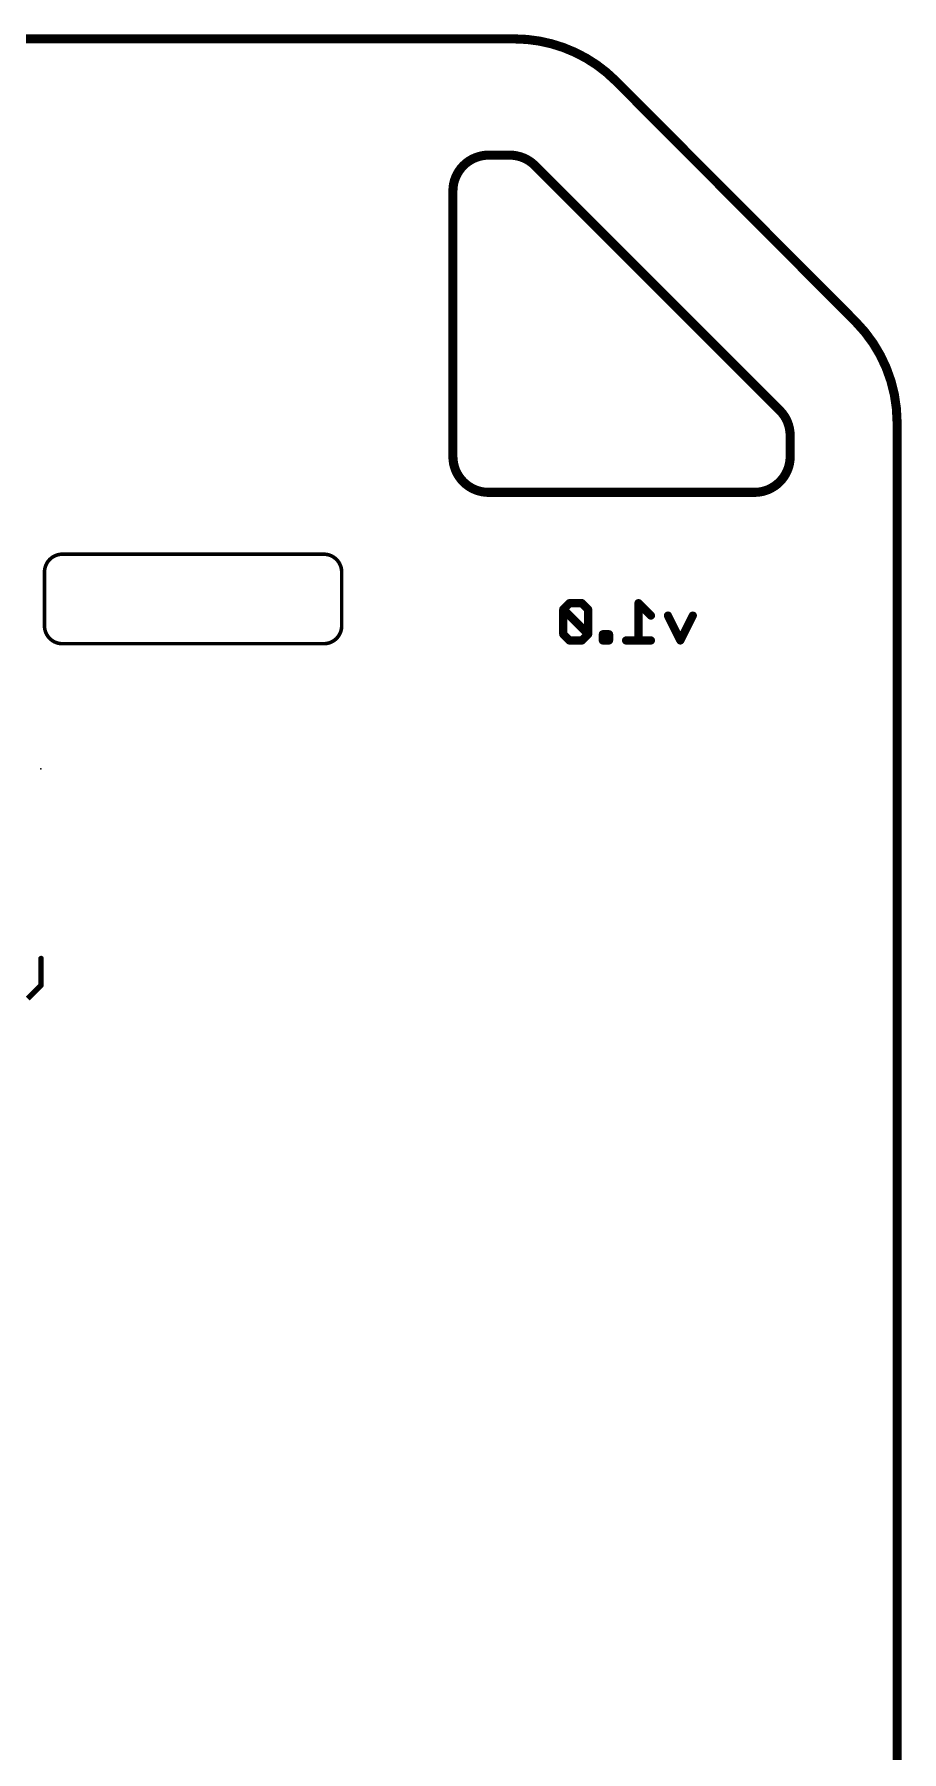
# Model space of a CAD drawing. Extents: x -84 to 55, y -33 to 162.
# Drawn here: x 30.56 to 54.78, y 113.87 to 161.83 of the extents above; entities that cross this region are included whole.
import ezdxf

# ---------------------------------------------------------------- set-up
doc = ezdxf.new("R2010")
doc.units = 0
for name, color, linetype in [('20', 7, 'CONTINUOUS'), ('22', 6, 'CONTINUOUS'), ('24', 7, 'CONTINUOUS')]:
    doc.layers.add(name, color=color, linetype=linetype)

msp = doc.modelspace()

# ---------------------------------------------------------------- linework, layer by layer
at = {"layer": '20'}
for points, const_width in [([(43.9632, 161.7001), (-50.6566, 161.7001)], 0.254), ([(53.4847, 153.8086), (46.7973, 160.5229)], 0.254), ([(43.8316, 158.4541), (43.2459, 158.4541)], 0.254), ([(51.3711, 151.3289), (44.5387, 158.1612)], 0.254), ([(42.2459, 157.4541), (42.2459, 150.036)], 0.254), ([(54.6506, 4), (54.6506, 150.9858)], 0.254), ([(51.664, 150.036), (51.664, 150.6218)], 0.254), ([(43.2459, 149.036), (50.664, 149.036)], 0.254), ([(31.34, 147.31), (38.64, 147.31)], 0.1), ([(30.84, 145.31), (30.84, 146.81)], 0.1), ([(39.14, 146.81), (39.14, 145.31)], 0.1), ([(38.64, 144.81), (31.34, 144.81)], 0.1)]:
    msp.add_lwpolyline(points, dxfattribs=dict(at, const_width=const_width))
for points, const_width in [([(46.7973, 160.5229, 0.1994), (43.9632, 161.7001)], 0.254), ([(43.9632, 161.7636, 1), (43.9632, 161.6366)], 0.127), ([(43.9632, 161.6366, 1), (43.9632, 161.7636)], 0.127), ([(46.8423, 160.5677, 1), (46.7523, 160.478)], 0.127), ([(46.7523, 160.478, 1), (46.8423, 160.5677)], 0.127), ([(43.2459, 158.4541, 0.4142), (42.2459, 157.4541)], 0.254), ([(43.2459, 158.5176, 1), (43.2459, 158.3906)], 0.127), ([(43.2459, 158.3906, 1), (43.2459, 158.5176)], 0.127), ([(44.5387, 158.1612, 0.1989), (43.8316, 158.4541)], 0.254), ([(43.8316, 158.5176, 1), (43.8316, 158.3906)], 0.127), ([(43.8316, 158.3906, 1), (43.8316, 158.5176)], 0.127), ([(44.5836, 158.2061, 1), (44.4938, 158.1163)], 0.127), ([(44.4938, 158.1163, 1), (44.5836, 158.2061)], 0.127), ([(42.3094, 157.4541, 1), (42.1824, 157.4541)], 0.127), ([(42.1824, 157.4541, 1), (42.3094, 157.4541)], 0.127), ([(54.6506, 150.9858, 0.1984), (53.4847, 153.8086)], 0.254), ([(53.5297, 153.8534, 1), (53.4397, 153.7638)], 0.127), ([(53.4397, 153.7638, 1), (53.5297, 153.8534)], 0.127), ([(51.664, 150.6218, 0.1989), (51.3711, 151.3289)], 0.254), ([(51.416, 151.3738, 1), (51.3262, 151.284)], 0.127), ([(51.3262, 151.284, 1), (51.416, 151.3738)], 0.127), ([(54.7141, 150.9858, 1), (54.5871, 150.9858)], 0.127), ([(51.7275, 150.6218, 1), (51.6005, 150.6218)], 0.127), ([(51.6005, 150.6218, 1), (51.7275, 150.6218)], 0.127), ([(54.5871, 150.9858, 1), (54.7141, 150.9858)], 0.127), ([(42.2459, 150.036, 0.4142), (43.2459, 149.036)], 0.254), ([(42.3094, 150.036, 1), (42.1824, 150.036)], 0.127), ([(50.664, 149.036, 0.4142), (51.664, 150.036)], 0.254), ([(51.7275, 150.036, 1), (51.6005, 150.036)], 0.127), ([(42.1824, 150.036, 1), (42.3094, 150.036)], 0.127), ([(51.6005, 150.036, 1), (51.7275, 150.036)], 0.127), ([(43.2459, 149.0995, 1), (43.2459, 148.9725)], 0.127), ([(43.2459, 148.9725, 1), (43.2459, 149.0995)], 0.127), ([(50.664, 149.0995, 1), (50.664, 148.9725)], 0.127), ([(50.664, 148.9725, 1), (50.664, 149.0995)], 0.127), ([(31.34, 147.31, 0.4142), (30.84, 146.81)], 0.1), ([(31.34, 147.335, 1), (31.34, 147.285)], 0.05), ([(31.34, 147.285, 1), (31.34, 147.335)], 0.05), ([(39.14, 146.81, 0.4142), (38.64, 147.31)], 0.1), ([(38.64, 147.335, 1), (38.64, 147.285)], 0.05), ([(38.64, 147.285, 1), (38.64, 147.335)], 0.05), ([(30.865, 146.81, 1), (30.815, 146.81)], 0.05), ([(30.815, 146.81, 1), (30.865, 146.81)], 0.05), ([(39.165, 146.81, 1), (39.115, 146.81)], 0.05), ([(39.115, 146.81, 1), (39.165, 146.81)], 0.05), ([(30.84, 145.31, 0.4142), (31.34, 144.81)], 0.1), ([(30.865, 145.31, 1), (30.815, 145.31)], 0.05), ([(30.815, 145.31, 1), (30.865, 145.31)], 0.05), ([(38.64, 144.81, 0.4142), (39.14, 145.31)], 0.1), ([(39.165, 145.31, 1), (39.115, 145.31)], 0.05), ([(39.115, 145.31, 1), (39.165, 145.31)], 0.05), ([(31.34, 144.835, 1), (31.34, 144.785)], 0.05), ([(31.34, 144.785, 1), (31.34, 144.835)], 0.05), ([(38.64, 144.835, 1), (38.64, 144.785)], 0.05), ([(38.64, 144.785, 1), (38.64, 144.835)], 0.05)]:
    msp.add_lwpolyline(points, format="xyb", dxfattribs=dict(at, const_width=const_width))
at = {"layer": '22'}
for points, const_width in [([(45.5012, 145.9429), (45.3274, 145.7692)], 0.2286), ([(45.3274, 145.7692), (45.3274, 145.0744)], 0.2286), ([(46.0223, 145.0744), (45.3274, 145.7692)], 0.2286), ([(45.8486, 145.9429), (45.5012, 145.9429)], 0.2286), ([(46.0223, 145.7692), (45.8486, 145.9429)], 0.2286), ([(46.0223, 145.0744), (46.0223, 145.7692)], 0.2286), ([(47.7764, 145.5955), (47.429, 145.9429)], 0.2286), ([(47.429, 145.9429), (47.429, 144.9007)], 0.2286), ([(48.5984, 144.9007), (48.2509, 145.5955)], 0.2286), ([(48.9458, 145.5955), (48.5984, 144.9007)], 0.2286), ([(45.3274, 145.0744), (45.5012, 144.9007)], 0.2286), ([(45.5012, 144.9007), (45.8486, 144.9007)], 0.2286), ([(45.8486, 144.9007), (46.0223, 145.0744)], 0.2286), ([(46.607, 145.0744), (46.4333, 145.0744)], 0.2286), ([(46.4333, 145.0744), (46.4333, 144.9007)], 0.2286), ([(46.4333, 144.9007), (46.607, 144.9007)], 0.2286), ([(46.607, 144.9007), (46.607, 145.0744)], 0.2286), ([(47.7764, 144.9007), (47.0815, 144.9007)], 0.2286), ([(30.7432, 136.0188), (30.7432, 135.2731)], 0.1524), ([(30.7432, 135.2731), (30.3703, 134.9002)], 0.1524)]:
    msp.add_lwpolyline(points, dxfattribs=dict(at, const_width=const_width))
for points, const_width in [([(45.3846, 145.7692, 1), (45.2703, 145.7692)], 0.1143), ([(45.3679, 145.8096, 1), (45.287, 145.7288)], 0.1143), ([(45.287, 145.8096, 1), (45.3679, 145.7288)], 0.1143), ([(45.5012, 146.0001, 1), (45.5012, 145.8858)], 0.1143), ([(45.5416, 145.9025, 1), (45.4608, 145.9834)], 0.1143), ([(45.889, 145.9834, 1), (45.8082, 145.9025)], 0.1143), ([(45.8486, 145.8858, 1), (45.8486, 146.0001)], 0.1143), ([(46.0795, 145.7692, 1), (45.9652, 145.7692)], 0.1143), ([(45.9819, 145.7288, 1), (46.0627, 145.8096)], 0.1143), ([(47.4694, 145.9834, 1), (47.3886, 145.9025)], 0.1143), ([(47.4861, 145.9429, 1), (47.3718, 145.9429)], 0.1143), ([(47.736, 145.5551, 1), (47.8168, 145.6359)], 0.1143), ([(48.3021, 145.6211, 1), (48.1998, 145.57)], 0.1143), ([(48.9969, 145.57, 1), (48.8947, 145.6211)], 0.1143), ([(45.3679, 145.1148, 1), (45.287, 145.034)], 0.1143), ([(45.2703, 145.0744, 1), (45.3846, 145.0744)], 0.1143), ([(45.5012, 144.9578, 1), (45.5012, 144.8435)], 0.1143), ([(45.4608, 144.8602, 1), (45.5416, 144.9411)], 0.1143), ([(45.8082, 144.9411, 1), (45.889, 144.8602)], 0.1143), ([(45.8486, 144.8435, 1), (45.8486, 144.9578)], 0.1143), ([(45.9652, 145.0744, 1), (46.0795, 145.0744)], 0.1143), ([(46.0627, 145.034, 1), (45.9819, 145.1148)], 0.1143), ([(45.9819, 145.034, 1), (46.0627, 145.1148)], 0.1143), ([(46.4904, 145.0744, 1), (46.3761, 145.0744)], 0.1143), ([(46.4333, 145.1315, 1), (46.4333, 145.0172)], 0.1143), ([(46.4333, 144.9578, 1), (46.4333, 144.8435)], 0.1143), ([(46.3761, 144.9007, 1), (46.4904, 144.9007)], 0.1143), ([(46.6642, 145.0744, 1), (46.5499, 145.0744)], 0.1143), ([(46.5499, 144.9007, 1), (46.6642, 144.9007)], 0.1143), ([(46.607, 145.0172, 1), (46.607, 145.1315)], 0.1143), ([(46.607, 144.8435, 1), (46.607, 144.9578)], 0.1143), ([(47.0815, 144.9578, 1), (47.0815, 144.8435)], 0.1143), ([(47.3718, 144.9007, 1), (47.4861, 144.9007)], 0.1143), ([(47.7764, 144.8435, 1), (47.7764, 144.9578)], 0.1143), ([(48.5473, 144.9262, 1), (48.6495, 144.8751)], 0.1143), ([(48.5473, 144.8751, 1), (48.6495, 144.9262)], 0.1143), ([(30.7813, 136.0188, 1), (30.7051, 136.0188)], 0.0762), ([(30.7051, 135.2731, 1), (30.7813, 135.2731)], 0.0762), ([(30.7701, 135.2461, 1), (30.7163, 135.3)], 0.0762)]:
    msp.add_lwpolyline(points, format="xyb", dxfattribs=dict(at, const_width=const_width))
at = {"layer": '24'}
msp.add_point((30.734, 141.318), dxfattribs=at)

doc.saveas('drawing.dxf')
